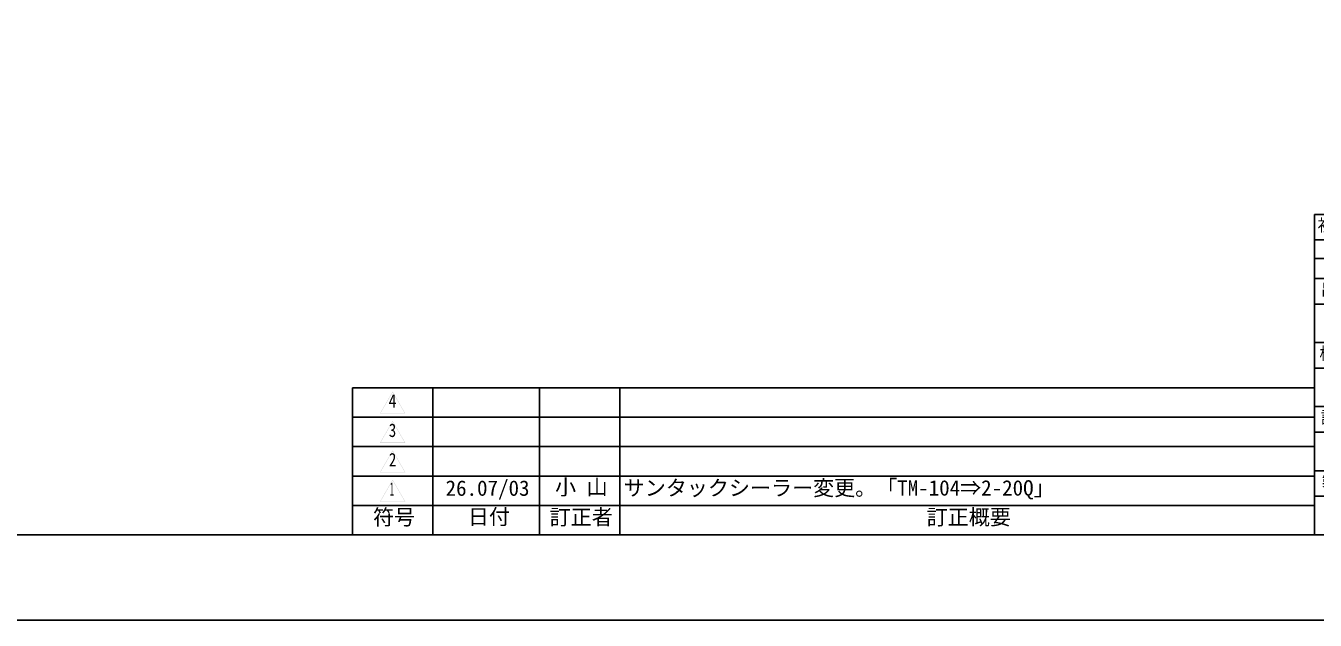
# Model space of a CAD drawing. Units: millimetres, scale not verified. Extents: x -840 to 5880, y -594 to 4158.
# Drawn here: x 2259 to 4671, y -594 to 519 of the extents above; entities that cross this region are included whole.
import ezdxf
from ezdxf.enums import TextEntityAlignment as Align

# ---------------------------------------------------------------- set-up
doc = ezdxf.new("R2010")
doc.units = ezdxf.units.MM
doc.header["$LTSCALE"] = 4
doc.linetypes.add('DASHED3', pattern=[4, 3, -1])
for name, color, linetype in [('0-0_0', 7, 'Continuous'), ('0-6_仮想線', 1, 'DASHED3'), ('0-7_図面枠', 7, 'Continuous'), ('0-A_文字', 5, 'Continuous'), ('0-E_表題欄', 7, 'Continuous'), ('1-0_輪郭線', 2, 'Continuous')]:
    doc.layers.add(name, color=color, linetype=linetype)
doc.styles.add('MS Gothic', font='')
doc.styles.get('MS Gothic').set_extended_font_data('MS Gothic')

# ---------------------------------------------------------------- blocks, each defined once
blk = doc.blocks.new('表題欄(建築)')
at = {"layer": '0-6_仮想線'}
for p, q in [((31.25, 150), (31.25, 0)), ((75, 150), (75, 0)), ((0, 138), (62.5, 138)), ((75, 129.375), (0, 129.375)), ((0, 108), (62.5, 108)), ((0, 78), (62.5, 78)), ((0, 48), (62.5, 48)), ((0, 18), (62.5, 18))]:
    blk.add_line(p, q, dxfattribs=at)
at = {"layer": '0-E_表題欄'}
for p, q in [((0, 150), (262.5, 150)), ((0, 0), (0, 150)), ((62.5, 150), (62.5, 0)), ((262.5, 150), (262.5, 0)), ((0, 120), (62.5, 120)), ((0, 120), (262.5, 120)), ((0, 90), (262.5, 90)), ((162.5, 90), (162.5, 60)), ((212.5, 90), (212.5, 60)), ((0, 60), (262.5, 60)), ((125, 60), (125, 30)), ((0, 30), (262.5, 30))]:
    blk.add_line(p, q, dxfattribs=at)
blk.add_lwpolyline([(0, 150), (0, 0), (262.5, 0)], dxfattribs=at)
for centre, radius in [((100.891, 8.795), 7.598), ((98.573, 7.58), 4.974)]:
    blk.add_circle(centre, radius, dxfattribs=at)
at = {"layer": '0-E_表題欄', "style": 'MS Gothic'}
for s, height, p in [('初版作成日 DATE', 5.773, (1.438, 140.3)), ('名 称  NAME', 5.773, (65.887, 140.3)), ('出 図  ISSUE', 5.773, (2.929, 110.421)), ('部 位  POSITION', 5.773, (65.438, 110.3)), ('検 図  CHECKED', 5.773, (2.296, 80.3)), ('設 計  DESIGNED', 5.773, (2.968, 50.3)), ('縮 尺  SCALE', 5.773, (65.633, 50.3)), ('備 考   REMARKS', 5.773, (127.877, 50.239)), ('製 図  DRAWING', 5.773, (3.418, 20.117)), ('HAYAKAWA RUBER.CO.,LTD', 9.621, (93.337, 16.303)), ('早川ゴム株式会社', 9.621, (112.256, 2.235))]:
    blk.add_text(s, height=height, dxfattribs=at).set_placement(p, align=Align.BOTTOM_LEFT)
for s, height, width, p in [('図 番  DRAWING No.', 5.773, 0.95, (65.956, 80.269)), ('SHEET', 5.773, 0.95, (165.658, 81.061)), ('版\u3000VER.', 5.773, 0.9, (215.722, 80.33)), ('早', 4.99, 0.9, (95.598, 4.671))]:
    blk.add_text(s, height=height, dxfattribs=dict(at, width=width)).set_placement(p, align=Align.BOTTOM_LEFT)
blk = doc.blocks.new('囲い文字1')
at = {"layer": '0-A_文字'}
for points in [[(-4.659, -51.926), (-5.005, -52.126), (1.868, -40.622), (1.868, -40.222)], [(1.868, -40.622), (1.868, -40.222), (8.395, -51.926), (8.741, -52.126)], [(8.395, -51.926), (8.741, -52.126), (-4.659, -51.926), (-5.005, -52.126)]]:
    blk.add_solid(points, dxfattribs=at)
at = {"layer": '0-A_文字', "style": 'MS Gothic', "width": 0.4}
blk.add_text('1', height=7.312, dxfattribs=at).set_placement((0.363, -51.147), align=Align.BOTTOM_LEFT)
blk = doc.blocks.new('U69')
at = {"layer": '0-0_0', "xscale": 3.446988, "yscale": 3.446988}
blk.add_blockref('囲い文字1', (16.655, 139.333), dxfattribs=at)
blk = doc.blocks.new('囲い文字2')
at = {"layer": '0-A_文字'}
for points in [[(-33.503, 62.631), (-33.849, 62.431), (-26.976, 73.935), (-26.976, 74.335)], [(-26.976, 73.935), (-26.976, 74.335), (-20.45, 62.631), (-20.103, 62.431)], [(-20.45, 62.631), (-20.103, 62.431), (-33.503, 62.631), (-33.849, 62.431)]]:
    blk.add_solid(points, dxfattribs=at)
at = {"layer": '0-A_文字', "style": 'MS Gothic', "width": 0.8}
blk.add_text('2', height=7.312, dxfattribs=at).set_placement((-28.982, 63.41), align=Align.BOTTOM_LEFT)
blk = doc.blocks.new('U70')
at = {"layer": '0-0_0', "xscale": 3.446988, "yscale": 3.446988}
blk.add_blockref('囲い文字2', (116.081, -255.544), dxfattribs=at)
blk = doc.blocks.new('囲い文字3')
at = {"layer": '0-A_文字'}
for points in [[(-16.61, 28.999), (-16.957, 28.799), (-10.084, 40.303), (-10.084, 40.703)], [(-10.084, 40.303), (-10.084, 40.703), (-3.557, 28.999), (-3.211, 28.799)], [(-3.557, 28.999), (-3.211, 28.799), (-16.61, 28.999), (-16.957, 28.799)]]:
    blk.add_solid(points, dxfattribs=at)
at = {"layer": '0-A_文字', "style": 'MS Gothic', "width": 0.8}
blk.add_text('3', height=7.312, dxfattribs=at).set_placement((-12.128, 29.778), align=Align.BOTTOM_LEFT)
blk = doc.blocks.new('U71')
at = {"layer": '0-0_0', "xscale": 3.446988, "yscale": 3.446988}
blk.add_blockref('囲い文字3', (57.853, -139.615), dxfattribs=at)
blk = doc.blocks.new('囲い文字4')
at = {"layer": '0-A_文字'}
for points in [[(-17.85, 21.351), (-18.196, 21.151), (-11.323, 32.655), (-11.323, 33.055)], [(-11.323, 32.655), (-11.323, 33.055), (-4.797, 21.351), (-4.45, 21.151)], [(-4.797, 21.351), (-4.45, 21.151), (-17.85, 21.351), (-18.196, 21.151)]]:
    blk.add_solid(points, dxfattribs=at)
at = {"layer": '0-A_文字', "style": 'MS Gothic', "width": 0.85}
blk.add_text('4', height=7.312, dxfattribs=at).set_placement((-13.484, 22.13), align=Align.BOTTOM_LEFT)
blk = doc.blocks.new('U72')
at = {"layer": '0-0_0', "xscale": 3.446988, "yscale": 3.446988}
blk.add_blockref('囲い文字4', (62.126, -113.252), dxfattribs=at)

msp = doc.modelspace()

# ---------------------------------------------------------------- linework, layer by layer
at = {"layer": '0-7_図面枠'}
msp.add_lwpolyline([(5880, -594), (5880, 4158), (-840, 4158), (-840, -594)], close=True, dxfattribs=at)
at = {"layer": '0-E_表題欄'}
for p, q in [((2870, -159), (4670, -159)), ((2870, -434), (2870, -159)), ((3020, -434), (3020, -159)), ((3220, -434), (3220, -159)), ((3370, -434), (3370, -159)), ((4670, -434), (4670, -159)), ((2870, -214), (4670, -214)), ((2870, -269), (4670, -269)), ((2870, -324), (4670, -324)), ((2870, -379), (4670, -379)), ((2870, -434), (4670, -434))]:
    msp.add_line(p, q, dxfattribs=at)
at = {"layer": '1-0_輪郭線'}
msp.add_lwpolyline([(5720, 3998), (-680, 3998), (-680, -434), (5720, -434)], close=True, dxfattribs=at)

# ---------------------------------------------------------------- block references
at = {"layer": '0-E_表題欄', "xscale": 4, "yscale": 4}
msp.add_blockref('表題欄(建築)', (4670, -434.001), dxfattribs=at)
at = {"layer": '0-E_表題欄'}
for name, p in [('U72', (2921.906, -166.5)), ('U71', (2921.906, -221.5)), ('U70', (2921.906, -276.5)), ('U69', (2921.906, -331.5))]:
    msp.add_blockref(name, p, dxfattribs=at)

# ---------------------------------------------------------------- texts
at = {"layer": '0-E_表題欄', "style": 'MS Gothic'}
for s, p in [('26.07/03', (3044.086, -369.698)), ('小 山', (3248.934, -367.794)), ('サンタックシーラー変更。「TM-104⇒2-20Q」', (3377.5, -369.317)), ('符号', (2908.376, -424.013)), ('日付', (3085.964, -423.251)), ('訂正者', (3238.883, -423.937)), ('訂正概要', (3944.391, -424.013))]:
    msp.add_text(s, height=28.86, dxfattribs=at).set_placement(p, align=Align.BOTTOM_LEFT)

doc.saveas('drawing.dxf')
